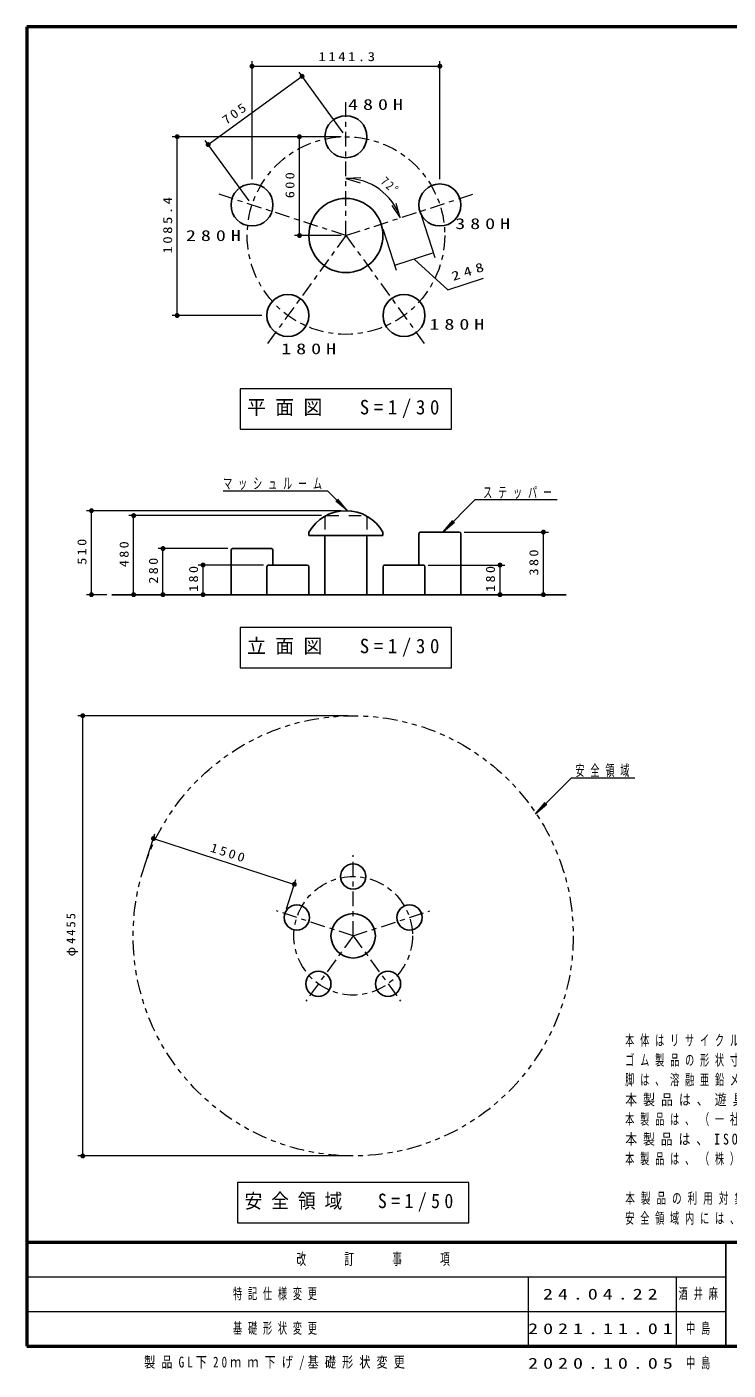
# Model space of a CAD drawing. Units: millimetres on the paper, with parts at other scales. Extents: x -385 to 0, y -5 to 267.
# Drawn here: x -385 to -243, y -4.9 to 267 of the extents above; entities that cross this region are included whole.
import ezdxf

# ---------------------------------------------------------------- set-up
doc = ezdxf.new("R2010")
doc.units = ezdxf.units.MM
for name, pattern in [('USER1', [4.5, 2.5, -2]), ('USER2', [6, 3, -1, 1, -1]), ('USER3', [8, 3, -1, 1, -1, 1, -1])]:
    doc.linetypes.add(name, pattern=pattern)
doc.layers.add('LY_1', color=7, linetype='Continuous', lineweight=13)
doc.styles.add('ＭＳ ゴシック', font='')
doc.styles.get('ＭＳ ゴシック').set_extended_font_data('MS Gothic')

# ---------------------------------------------------------------- blocks, each defined once
blk = doc.blocks.new('filled_dot')
at = {"color": 0, "linetype": 'Continuous', "lineweight": -2, "const_width": 1.25}
blk.add_lwpolyline([(-0.625, 0, 1), (0.625, 0, 1)], format="xyb", close=True, dxfattribs=at)
blk = doc.blocks.new('open_arrow')
at = {"color": 0, "linetype": 'Continuous', "lineweight": -2}
blk.add_lwpolyline([(7.5, 1.25), (0, 0), (7.5, -1.25)], dxfattribs=at)

msp = doc.modelspace()

# ---------------------------------------------------------------- linework, layer by layer
at = {"layer": 'LY_1', "lineweight": 50}
for p, q in [((0, 267), (-385, 267)), ((-385, 267), (-385, 0)), ((-385, 21), (0, 21)), ((-385, 0), (0, 0))]:
    msp.add_line(p, q, dxfattribs=at)
at = {"layer": 'LY_1'}
for p, q in [((-339.411, 236.2), (-339.411, 260.038)), ((-339.411, 259.038), (-301.369, 259.038)), ((-301.369, 236.2), (-301.369, 260.038)), ((-348.297, 243.18), (-329.276, 257)), ((-320.977, 245.578), (-329.864, 257.809)), ((-328.669, 244.769), (-355.557, 244.769)), ((-354.557, 208.589), (-354.557, 244.769)), ((-321.39, 244.769), (-330.798, 244.769)), ((-329.798, 224.769), (-329.798, 244.769)), ((-339.999, 231.759), (-348.885, 243.989)), ((-305.102, 228.685), (-302.377, 220.3)), ((-312.948, 226.136), (-310.223, 217.751)), ((-321.39, 224.769), (-330.798, 224.769)), ((-302.686, 221.251), (-310.532, 218.702)), ((-306.609, 219.976), (-299.752, 213.802)), ((-299.752, 213.802), (-292.556, 216.14)), ((-337.395, 208.589), (-355.557, 208.589)), ((-341.79, 193.738), (-341.79, 185.604)), ((-298.99, 193.738), (-341.79, 193.738)), ((-298.99, 185.604), (-298.99, 193.738)), ((-341.79, 185.604), (-298.99, 185.604)), ((-345.251, 173.118), (-324.15, 173.118)), ((-324.15, 173.118), (-320.12, 169.088)), ((-320.12, 169.088), (-322.049, 171.386)), ((-294.203, 171.31), (-300.705, 164.807)), ((-294.203, 171.31), (-277.617, 171.31)), ((-321.39, 169.079), (-372.911, 169.079)), ((-371.911, 152.079), (-371.911, 169.079)), ((-320.12, 169.088), (-322.418, 171.016)), ((-325.306, 168.079), (-364.373, 168.079)), ((-363.373, 152.079), (-363.373, 168.079)), ((-300.705, 164.807), (-298.777, 167.105)), ((-300.705, 164.807), (-298.407, 166.736)), ((-296.452, 164.746), (-279.405, 164.746)), ((-280.405, 152.079), (-280.405, 164.746)), ((-344.327, 161.413), (-358.439, 161.413)), ((-357.439, 152.079), (-357.439, 161.413)), ((-337.062, 158.079), (-350.315, 158.079)), ((-349.315, 152.079), (-349.315, 158.079)), ((-303.717, 158.079), (-288.193, 158.079)), ((-289.193, 152.079), (-289.193, 158.079)), ((-368.796, 152.079), (-372.911, 152.079)), ((-341.79, 145.403), (-341.79, 137.27)), ((-298.99, 145.403), (-341.79, 145.403)), ((-298.99, 137.27), (-298.99, 145.403)), ((-341.79, 137.27), (-298.99, 137.27)), ((-319.925, 127.581), (-374.676, 127.581)), ((-373.676, 38.481), (-373.676, 127.581)), ((-274.73, 115.02), (-282.011, 107.74)), ((-274.73, 115.02), (-261.921, 115.02)), ((-282.011, 107.74), (-280.082, 110.038)), ((-282.011, 107.74), (-279.713, 109.668)), ((-360.986, 97.749), (-359.06, 103.676)), ((-359.369, 102.725), (-330.837, 93.455)), ((-332.454, 88.478), (-330.528, 94.406)), ((-319.925, 38.481), (-374.676, 38.481)), ((-342.325, 33.098), (-342.325, 24.964)), ((-295.525, 33.098), (-342.325, 33.098)), ((-295.525, 24.964), (-295.525, 33.098)), ((-342.325, 24.964), (-295.525, 24.964)), ((-385, 14), (-243.5, 14)), ((-283.5, 14), (-283.5, 0)), ((-253.5, 14), (-253.5, 0)), ((-385, 7), (-243.5, 7))]:
    msp.add_line(p, q, dxfattribs=at)
at = {"layer": 'LY_1', "linetype": 'USER2'}
for p, q in [((-320.39, 224.769), (-320.39, 251.96)), ((-320.39, 224.769), (-346.25, 233.172)), ((-320.39, 224.769), (-294.53, 233.172)), ((-320.39, 224.769), (-336.372, 202.771)), ((-320.39, 224.769), (-304.407, 202.771)), ((-318.925, 83.031), (-318.925, 99.345)), ((-318.925, 83.031), (-334.441, 88.072)), ((-318.925, 83.031), (-303.409, 88.072)), ((-318.925, 83.031), (-328.515, 69.832)), ((-318.925, 83.031), (-309.336, 69.832))]:
    msp.add_line(p, q, dxfattribs=at)
at = {"layer": 'LY_1', "linetype": 'USER1'}
for p, q in [((-324.64, 167.746), (-324.64, 152.079)), ((-324.306, 168.079), (-316.473, 168.079)), ((-316.14, 167.746), (-316.14, 152.079))]:
    msp.add_line(p, q, dxfattribs=at)
at = {"layer": 'LY_1', "lineweight": 25}
for p, q in [((-327.89, 164.079), (-327.89, 164.746)), ((-327.89, 164.079), (-312.89, 164.079)), ((-324.64, 152.079), (-324.64, 164.079)), ((-316.14, 152.079), (-316.14, 164.079)), ((-312.89, 164.079), (-312.89, 164.746)), ((-305.619, 164.413), (-305.619, 158.079)), ((-305.285, 164.746), (-297.452, 164.746)), ((-297.119, 164.413), (-297.119, 152.079)), ((-343.661, 161.079), (-343.661, 152.079)), ((-343.327, 161.413), (-335.494, 161.413)), ((-335.161, 161.079), (-335.161, 158.079)), ((-336.395, 157.746), (-336.395, 152.079)), ((-336.062, 158.079), (-328.229, 158.079)), ((-327.895, 157.746), (-327.895, 152.079)), ((-312.884, 157.746), (-312.884, 152.079)), ((-312.551, 158.079), (-304.717, 158.079)), ((-304.384, 157.746), (-304.384, 152.079)), ((-367.796, 152.079), (-275.798, 152.079)), ((-243.5, 21), (-243.5, 0))]:
    msp.add_line(p, q, dxfattribs=at)
for centre, radius in [((-320.39, 244.769), 4.25), ((-339.411, 230.95), 4.25), ((-301.369, 230.95), 4.25), ((-320.39, 224.769), 7.5), ((-332.145, 208.589), 4.25), ((-308.634, 208.589), 4.25), ((-318.925, 95.031), 2.55), ((-330.338, 86.739), 2.55), ((-318.925, 83.031), 4.5), ((-307.513, 86.739), 2.55), ((-325.979, 73.323), 2.55), ((-311.872, 73.323), 2.55)]:
    msp.add_circle(centre, radius, dxfattribs=at)
at = {"layer": 'LY_1', "linetype": 'USER2'}
for centre, radius in [((-320.39, 224.769), 20), ((-318.925, 83.031), 12)]:
    msp.add_circle(centre, radius, dxfattribs=at)
at = {"layer": 'LY_1', "linetype": 'USER3'}
msp.add_circle((-318.925, 83.031), 44.55, dxfattribs=at)
at = {"layer": 'LY_1'}
msp.add_arc((-320.39, 224.769), 11.566, 18, 90, dxfattribs=at)
at = {"layer": 'LY_1', "lineweight": 25}
for centre, radius, start, end in [((-320.39, 160.422), 8.657, 29.96326, 150.03673), ((-305.285, 164.413), 0.333, 90, 180), ((-297.452, 164.413), 0.333, 0, 90), ((-343.327, 161.079), 0.333, 90, 180), ((-335.494, 161.079), 0.333, 0, 90), ((-336.062, 157.746), 0.333, 90, 180), ((-328.229, 157.746), 0.333, 0, 90), ((-312.551, 157.746), 0.333, 90, 180), ((-304.717, 157.746), 0.333, 0, 90)]:
    msp.add_arc(centre, radius, start, end, dxfattribs=at)
at = {"layer": 'LY_1', "linetype": 'USER1'}
for centre, start, end in [((-324.306, 167.746), 90, 180), ((-316.473, 167.746), 0, 90)]:
    msp.add_arc(centre, 0.333, start, end, dxfattribs=at)

# ---------------------------------------------------------------- block references
at = {"layer": 'LY_1', "xscale": 0.4, "yscale": 0.4}
msp.add_blockref('filled_dot', (-339.411, 259.038), dxfattribs=at)
for name, p, rotation in [('filled_dot', (-301.369, 259.038), 180), ('filled_dot', (-329.276, 257), 216), ('filled_dot', (-354.557, 244.769), 270), ('filled_dot', (-329.798, 244.769), 270), ('filled_dot', (-348.297, 243.18), 36), ('open_arrow', (-320.39, 236.336), 352.6), ('open_arrow', (-309.389, 228.343), 115.4), ('filled_dot', (-329.798, 224.769), 90), ('filled_dot', (-354.557, 208.589), 90), ('filled_dot', (-371.911, 169.079), 270), ('filled_dot', (-363.373, 168.079), 270), ('filled_dot', (-280.405, 164.746), 270), ('filled_dot', (-357.439, 161.413), 270), ('filled_dot', (-349.315, 158.079), 270), ('filled_dot', (-289.193, 158.079), 270), ('filled_dot', (-371.911, 152.079), 90), ('filled_dot', (-363.373, 152.079), 90), ('filled_dot', (-357.439, 152.079), 90), ('filled_dot', (-349.315, 152.079), 90), ('filled_dot', (-289.193, 152.079), 90), ('filled_dot', (-280.405, 152.079), 90), ('filled_dot', (-373.676, 127.581), 270), ('filled_dot', (-359.369, 102.725), 342), ('filled_dot', (-330.837, 93.455), 162), ('filled_dot', (-373.676, 38.481), 90)]:
    msp.add_blockref(name, p, dxfattribs=dict(at, rotation=rotation))

# ---------------------------------------------------------------- texts
at = {"layer": 'LY_1', "style": 'ＭＳ ゴシック'}
for s, insert, char_height, attachment_point in [('\\T1.33;\\W1.2;1141.3', (-319.97, 260.038), 1.833, 8), ('\\T1.5;\\W1.35;480H', (-319.963, 251.28), 2.199, 4), ('\\T1.5;\\W1.35;280H', (-352.787, 224.741), 2.199, 4), ('\\T1.5;\\W1.35;380H', (-298.259, 227.152), 2.199, 4), ('\\T1.5;\\W1.35;180H', (-303.484, 206.788), 2.199, 4), ('\\T1.5;\\W1.35;180H', (-333.495, 201.831), 2.199, 4), ('\\T1.5;\\W0.95;平面図\u3000S=1/30', (-340.39, 189.671), 2.933, 4), ('\\T1.64;\\W0.6;マッシュルーム', (-345.251, 173.268), 2.199, 7), ('\\T1.64;\\W0.6;ステッパー', (-292.617, 171.46), 2.199, 7), ('\\T1.5;\\W0.95;立面図\u3000S=1/30', (-340.39, 141.336), 2.933, 4), ('\\T1.64;\\W0.6;安全領域', (-273.921, 115.17), 2.199, 7), ('\\T1.64;\\W0.6;本体はリサイクルゴム片成形プレス品とする。', (-263.841, 60.543), 2.199, 7), ('\\T1.64;\\W0.6;ゴム製品の形状寸法は、設計値と異なる場合があります。', (-263.841, 56.543), 2.199, 7), ('\\T1.64;\\W0.6;脚は、溶融亜鉛メッキ処理とする。（無塗装）', (-263.841, 52.543), 2.199, 7), ('\\T1.51;\\W0.8;本製品は、遊具の安全に関する基準JPFA-SP-S:2024適合製品とする。', (-263.841, 48.543), 2.199, 7), ('\\T1.64;\\W0.6;本製品は、（一社）日本公園施設業協会賠償責任保険加入製品とする。', (-263.841, 44.543), 2.199, 7), ('\\T1.5;\\W0.8;本製品は、ISO9001認証取得企業製品とする。', (-263.841, 40.543), 2.199, 7), ('\\T1.64;\\W0.6;本製品は、（株）中村製作所製品同等品以上とする。', (-263.841, 36.543), 2.199, 7), ('\\T1.5;\\W0.9;安全領域\u3000S=1/50', (-340.925, 29.031), 2.933, 4), ('\\T1.62;\\W0.65;本製品の利用対象年齢は、3～6才とする。（幼児は保護者監督のもとで遊ばせること）', (-263.841, 28.543), 2.199, 7), ('\\T1.64;\\W0.6;安全領域内には、障害物等がないものとし、落下高さに見合った衝撃吸収性能を有する素材を敷設する。', (-263.841, 24.543), 2.199, 7), ('\\T1.64;\\W0.6;改\u3000\u3000訂\u3000\u3000事\u3000\u3000項', (-314.25, 17.5), 2.346, 5), ('\\T1.64;\\W0.6;特記仕様変更', (-343.25, 10.5), 2.199, 4), ('\\T1.5;\\W1.35;24.04.22', (-280.5, 10.5), 2.199, 4), ('\\T1.64;\\W0.6;酒井麻', (-253, 10.5), 2.199, 4), ('\\T1.64;\\W0.6;基礎形状変更', (-343.25, 3.5), 2.199, 4), ('\\T1.5;\\W1.35;2021.11.01', (-283.5, 3.5), 2.199, 4), ('\\T1.64;\\W0.6;中島', (-251.5, 3.5), 2.199, 4), ('\\T1.55;\\W0.75;製品GL下20ｍｍ下げ/基礎形状変更', (-361.25, -3.5), 2.199, 4), ('\\T1.5;\\W1.35;2020.10.05', (-283.5, -3.5), 2.199, 4), ('\\T1.64;\\W0.6;中島', (-251.5, -3.5), 2.199, 4)]:
    msp.add_mtext(s, dxfattribs=dict(at, insert=insert, char_height=char_height, attachment_point=attachment_point))
at = {"layer": 'LY_1', "char_height": 1.833, "style": 'ＭＳ ゴシック'}
for s, insert, attachment_point, rotation in [('\\T1.33;\\W1.15;705', (-342.279, 248.789), 8, 36), ('\\T1.33;\\W1.15;600', (-330.798, 235.186), 8, 90), ('\\T1.33;\\W0.85;72°', (-312.069, 234.186), 8, 318.537), ('\\T1.33;\\W1.2;1085.4', (-355.557, 227.093), 8, 90), ('\\T1.5;\\W1.35;248', (-298.957, 216.426), 4, 18), ('\\T1.33;\\W1.15;510', (-372.911, 161.001), 8, 90), ('\\T1.33;\\W1.15;480', (-364.373, 160.495), 8, 90), ('\\T1.33;\\W1.15;380', (-281.405, 158.828), 8, 90), ('\\T1.33;\\W1.15;280', (-358.439, 157.161), 8, 90), ('\\T1.33;\\W1.15;180', (-350.315, 155.501), 8, 90), ('\\T1.33;\\W1.15;180', (-290.193, 155.501), 8, 90), ('\\T1.33;\\W1.15;1500', (-344.393, 98.911), 8, 342), ('\\T1.33;φ4455', (-374.676, 83.463), 8, 90)]:
    msp.add_mtext(s, dxfattribs=dict(at, insert=insert, attachment_point=attachment_point, rotation=rotation))

doc.saveas('drawing.dxf')
